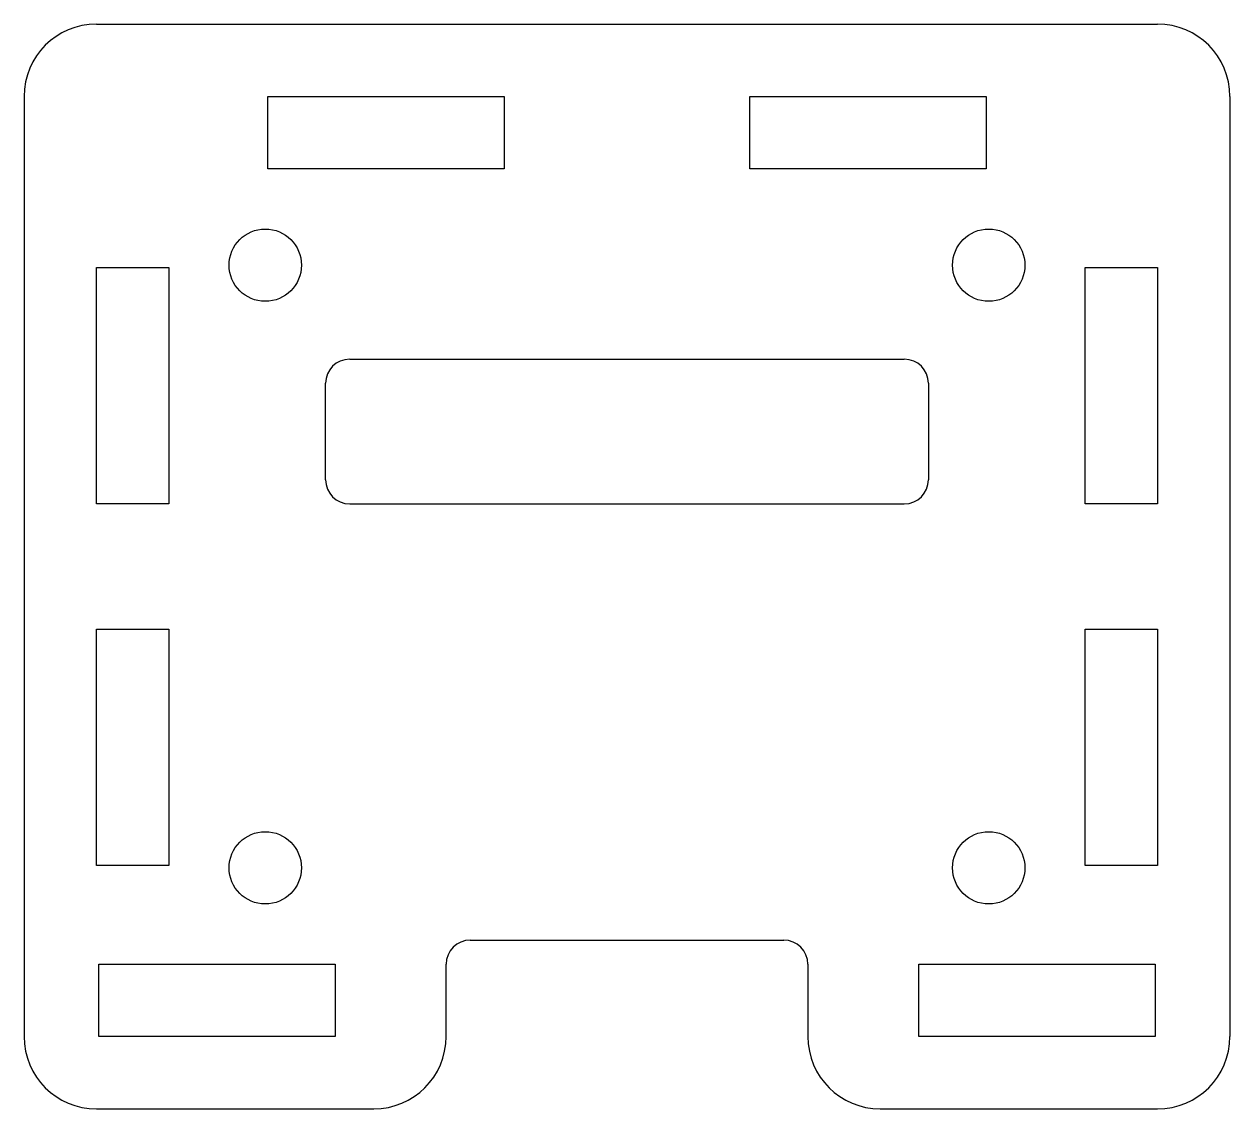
# Model space of a CAD drawing. Extents: x 0 to 50, y -6 to 39.
import ezdxf

# ---------------------------------------------------------------- set-up
doc = ezdxf.new("R2010")
doc.units = 0
doc.layers.get('0').update_dxf_attribs({"linetype": 'continuous'})

# ---------------------------------------------------------------- blocks, each defined once
blk = doc.blocks.new('FILLET')
at = {"color": 0}
for p, q in [((3, 39), (47, 39)), ((0, 36), (0, -3)), ((10.1, 36), (19.9, 36)), ((10.1, 33), (10.1, 36)), ((19.9, 36), (19.9, 33)), ((30.1, 36), (39.9, 36)), ((30.1, 33), (30.1, 36)), ((39.9, 36), (39.9, 33)), ((50, 36), (50, -3)), ((19.9, 33), (10.1, 33)), ((39.9, 33), (30.1, 33)), ((3, 28.9), (6, 28.9)), ((3, 19.1), (3, 28.9)), ((6, 28.9), (6, 19.1)), ((44, 28.9), (47, 28.9)), ((44, 19.1), (44, 28.9)), ((47, 28.9), (47, 19.1)), ((13.5, 25.1), (36.5, 25.1)), ((12.5, 20.1), (12.5, 24.1)), ((37.5, 24.1), (37.5, 20.1)), ((6, 19.1), (3, 19.1)), ((13.5, 19.1), (36.5, 19.1)), ((47, 19.1), (44, 19.1)), ((3, 13.9), (6, 13.9)), ((3, 4.1), (3, 13.9)), ((6, 13.9), (6, 4.1)), ((44, 13.9), (47, 13.9)), ((44, 4.1), (44, 13.9)), ((47, 13.9), (47, 4.1)), ((6, 4.1), (3, 4.1)), ((47, 4.1), (44, 4.1)), ((18.5, 1), (31.5, 1)), ((3.1, 0), (12.9, 0)), ((3.1, -3), (3.1, 0)), ((12.9, 0), (12.9, -3)), ((17.5, -3), (17.5, 0)), ((32.5, 0), (32.5, -3)), ((37.1, 0), (46.9, 0)), ((37.1, -3), (37.1, 0)), ((46.9, 0), (46.9, -3)), ((12.9, -3), (3.1, -3)), ((46.9, -3), (37.1, -3)), ((3, -6), (14.5, -6)), ((35.5, -6), (47, -6))]:
    blk.add_line(p, q, dxfattribs=at)
for centre in [(10, 29), (40, 29), (10, 4), (40, 4)]:
    blk.add_circle(centre, 1.5, dxfattribs=at)
for centre, radius, start, end in [((3, 36), 3, 90, -180), ((47, 36), 3, 0, 90), ((13.5, 24.1), 1, 90, -180), ((36.5, 24.1), 1, 0, 90), ((13.5, 20.1), 1, 180, -90), ((36.5, 20.1), 1, -90, 0), ((18.5, 0), 1, 90, 180), ((31.5, 0), 1, 0, 90), ((3, -3), 3, 180, -90), ((14.5, -3), 3, -90, 0), ((35.5, -3), 3, 180, -90), ((47, -3), 3, -90, 0)]:
    blk.add_arc(centre, radius, start, end, dxfattribs=at)

msp = doc.modelspace()

# ---------------------------------------------------------------- block references
at = {"color": 0}
msp.add_blockref('FILLET', (0, 0), dxfattribs=at)

doc.saveas('drawing.dxf')
